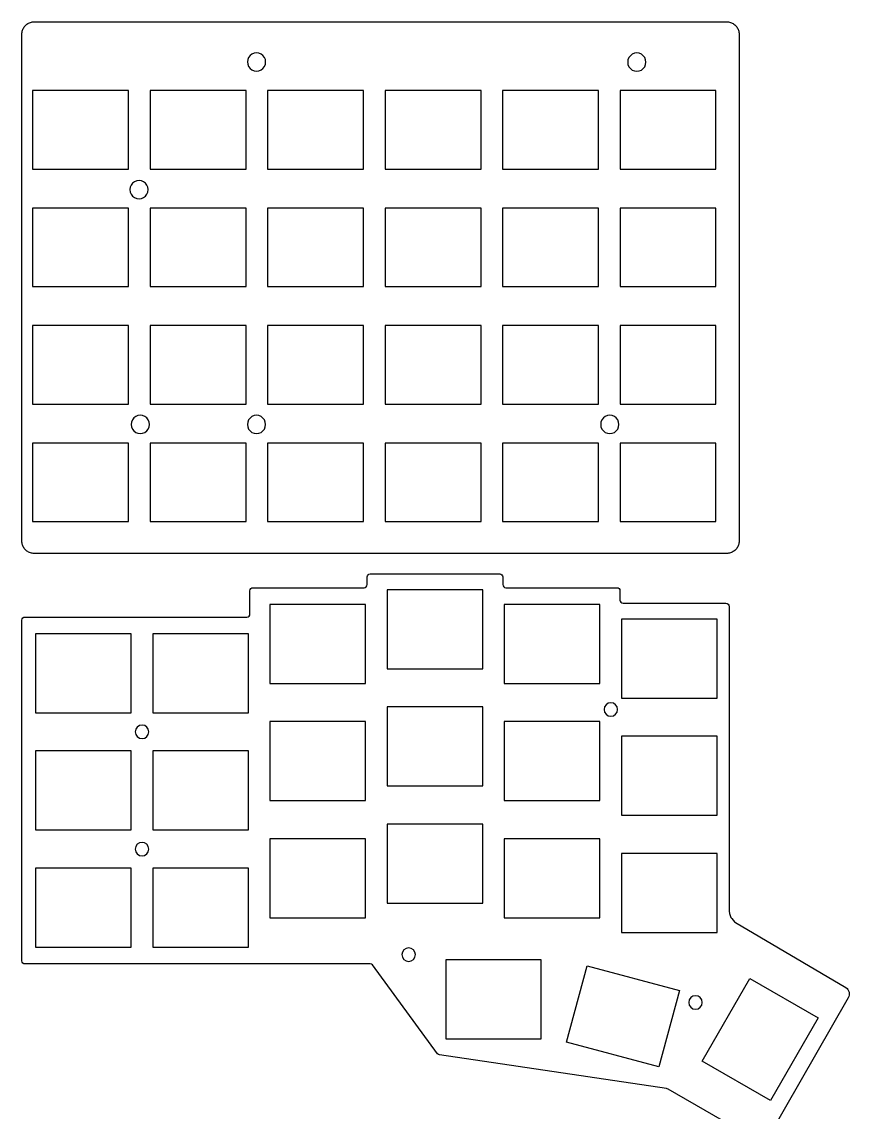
# Model space of a CAD drawing. Extents: x 0 to 280, y 0 to 300.
# Drawn here: x 145.3 to 279.6, y 123.1 to 299.9 of the extents above; entities that cross this region are included whole.
import ezdxf

# ---------------------------------------------------------------- set-up
doc = ezdxf.new("R2010")
doc.units = 0
doc.layers.get('0').update_dxf_attribs({"linetype": 'CONTINUOUS'})

msp = doc.modelspace()

# ---------------------------------------------------------------- linework, layer by layer
at = {"color": 5}
for p, q in [((145.45131, 298.636311), (145.516311, 298.778311)), ((145.516311, 298.778311), (145.59331, 298.915311)), ((145.59331, 298.915311), (145.68031, 299.046312)), ((145.68031, 299.046312), (145.778309, 299.169312)), ((145.778309, 299.169312), (145.884309, 299.285312)), ((145.884309, 299.285312), (146.000311, 299.391312)), ((146.000311, 299.391312), (146.12331, 299.489312)), ((146.12331, 299.489312), (146.254311, 299.576312)), ((146.254311, 299.576312), (146.39131, 299.653313)), ((146.39131, 299.653313), (146.533312, 299.718313)), ((146.533312, 299.718313), (146.680312, 299.773313)), ((146.680312, 299.773313), (146.832312, 299.815313)), ((146.832312, 299.815313), (146.98631, 299.846313)), ((146.98631, 299.846313), (147.142311, 299.864313)), ((147.142311, 299.864313), (147.299313, 299.871314)), ((147.299313, 299.871313), (259.599468, 299.870308)), ((259.599468, 299.870313), (259.756469, 299.864313)), ((259.756469, 299.864313), (259.912468, 299.846314)), ((259.912468, 299.846313), (260.066469, 299.815313)), ((260.066469, 299.815313), (260.218469, 299.773313)), ((260.218469, 299.773313), (260.365469, 299.718313)), ((260.365469, 299.718313), (260.507469, 299.653313)), ((260.507469, 299.653313), (260.64447, 299.576312)), ((260.64447, 299.576312), (260.775468, 299.489312)), ((260.775468, 299.489312), (260.89847, 299.391312)), ((260.89847, 299.391312), (261.014469, 299.285312)), ((261.014469, 299.285312), (261.120469, 299.169312)), ((261.120469, 299.169312), (261.218471, 299.046312)), ((261.218471, 299.046312), (261.305471, 298.915311)), ((261.305471, 298.915311), (261.38247, 298.778311)), ((261.38247, 298.778311), (261.44747, 298.636311)), ((145.29831, 215.669197), (145.299368, 297.870311)), ((145.29931, 297.870311), (145.305316, 298.027311)), ((145.305308, 298.027311), (145.323299, 298.183311)), ((145.32331, 298.183311), (145.354309, 298.337311)), ((145.354309, 298.337311), (145.396309, 298.489311)), ((145.396309, 298.489311), (145.45131, 298.636311)), ((261.44747, 298.636311), (261.502469, 298.489311)), ((261.502469, 298.489311), (261.544472, 298.337311)), ((261.544472, 298.337311), (261.575471, 298.183311)), ((261.575471, 298.183311), (261.593462, 298.027311)), ((261.59347, 298.027311), (261.599476, 297.870311)), ((261.599471, 297.870311), (261.599471, 215.669197)), ((184.826863, 293.365513), (184.826863, 293.365513)), ((246.502902, 293.332073), (246.502902, 293.332073)), ((162.60698, 288.706964), (147.041661, 288.706964)), ((147.041661, 288.706964), (147.041661, 275.98461)), ((162.60698, 275.98461), (162.60698, 288.706964)), ((181.657009, 288.706964), (166.091688, 288.706964)), ((166.091688, 288.706964), (166.091688, 275.98461)), ((181.657009, 275.98461), (181.657009, 288.706964)), ((200.707033, 288.706964), (185.141715, 288.706964)), ((185.141715, 288.706964), (185.141715, 275.98461)), ((200.707033, 275.98461), (200.707033, 288.706964)), ((219.757063, 288.706964), (204.191742, 288.706964)), ((204.191742, 288.706964), (204.191742, 275.98461)), ((219.757063, 275.98461), (219.757063, 288.706964)), ((238.80659, 288.706964), (223.241268, 288.706964)), ((223.241268, 288.706964), (223.241268, 275.98461)), ((238.80659, 275.98461), (238.80659, 288.706964)), ((257.856614, 288.706964), (242.291295, 288.706964)), ((242.291295, 288.706964), (242.291295, 275.98461)), ((257.856614, 275.98461), (257.856614, 288.706964)), ((147.041661, 275.98461), (162.60698, 275.98461)), ((166.091688, 275.98461), (181.657009, 275.98461)), ((185.141715, 275.98461), (200.707033, 275.98461)), ((204.191742, 275.98461), (219.757063, 275.98461)), ((223.241268, 275.98461), (238.80659, 275.98461)), ((242.291295, 275.98461), (257.856614, 275.98461)), ((165.777895, 272.662685), (165.777895, 272.662685)), ((162.60698, 269.656437), (147.041661, 269.656437)), ((147.041661, 269.656437), (147.041661, 256.934085)), ((162.60698, 256.934085), (162.60698, 269.656437)), ((181.657009, 269.656437), (166.091688, 269.656437)), ((166.091688, 269.656437), (166.091688, 256.934085)), ((181.657009, 256.934085), (181.657009, 269.656437)), ((200.707033, 269.656437), (185.141715, 269.656437)), ((185.141715, 269.656437), (185.141715, 256.934085)), ((200.707033, 256.934085), (200.707033, 269.656437)), ((219.757063, 269.656437), (204.191742, 269.656437)), ((204.191742, 269.656437), (204.191742, 256.934085)), ((219.757063, 256.934085), (219.757063, 269.656437)), ((238.80659, 269.656437), (223.241268, 269.656437)), ((223.241268, 269.656437), (223.241268, 256.934085)), ((238.80659, 256.934085), (238.80659, 269.656437)), ((257.856614, 269.656437), (242.291295, 269.656437)), ((242.291295, 269.656437), (242.291295, 256.934085)), ((257.856614, 256.934085), (257.856614, 269.656437)), ((147.041661, 256.934085), (162.60698, 256.934085)), ((166.091688, 256.934085), (181.657009, 256.934085)), ((185.141715, 256.934085), (200.707033, 256.934085)), ((204.191742, 256.934085), (219.757063, 256.934085)), ((223.241268, 256.934085), (238.80659, 256.934085)), ((242.291295, 256.934085), (257.856614, 256.934085)), ((162.60698, 250.60641), (147.041661, 250.60641)), ((147.041661, 250.60641), (147.041661, 237.884056)), ((162.60698, 237.884056), (162.60698, 250.60641)), ((181.657009, 250.60641), (166.091688, 250.60641)), ((166.091688, 250.60641), (166.091688, 237.884056)), ((181.657009, 237.884056), (181.657009, 250.60641)), ((200.707033, 250.60641), (185.141715, 250.60641)), ((185.141715, 250.60641), (185.141715, 237.884056)), ((200.707033, 237.884056), (200.707033, 250.60641)), ((219.757063, 250.60641), (204.191742, 250.60641)), ((204.191742, 250.60641), (204.191742, 237.884056)), ((219.757063, 237.884056), (219.757063, 250.60641)), ((238.80659, 250.60641), (223.241268, 250.60641)), ((223.241268, 250.60641), (223.241268, 237.884056)), ((238.80659, 237.884056), (238.80659, 250.60641)), ((257.856614, 250.60641), (242.291295, 250.60641)), ((242.291295, 250.60641), (242.291295, 237.884056)), ((257.856614, 237.884056), (257.856614, 250.60641)), ((147.041661, 237.884056), (162.60698, 237.884056)), ((166.091688, 237.884056), (181.657009, 237.884056)), ((185.141715, 237.884056), (200.707033, 237.884056)), ((204.191742, 237.884056), (219.757063, 237.884056)), ((223.241268, 237.884056), (238.80659, 237.884056)), ((242.291295, 237.884056), (257.856614, 237.884056)), ((165.977457, 234.589641), (165.977457, 234.589641)), ((184.82645, 234.58405), (184.82645, 234.58405)), ((242.123645, 234.589641), (242.123645, 234.589641)), ((162.60698, 231.556386), (147.041661, 231.556386)), ((147.041661, 231.556386), (147.041661, 218.834031)), ((162.60698, 218.834031), (162.60698, 231.556386)), ((181.657009, 231.556386), (166.091688, 231.556386)), ((166.091688, 231.556386), (166.091688, 218.834031)), ((181.657009, 218.834031), (181.657009, 231.556386)), ((200.707033, 231.556386), (185.141715, 231.556386)), ((185.141715, 231.556386), (185.141715, 218.834031)), ((200.707033, 218.834031), (200.707033, 231.556386)), ((219.757063, 231.556386), (204.191742, 231.556386)), ((204.191742, 231.556386), (204.191742, 218.834031)), ((219.757063, 218.834031), (219.757063, 231.556386)), ((238.80659, 231.556386), (223.241268, 231.556386)), ((223.241268, 231.556386), (223.241268, 218.834031)), ((238.80659, 218.834031), (238.80659, 231.556386)), ((257.856614, 231.556386), (242.291295, 231.556386)), ((242.291295, 231.556386), (242.291295, 218.834031)), ((257.856614, 218.834031), (257.856614, 231.556386)), ((147.041661, 218.834031), (162.60698, 218.834031)), ((166.091688, 218.834031), (181.657009, 218.834031)), ((185.141715, 218.834031), (200.707033, 218.834031)), ((204.191742, 218.834031), (219.757063, 218.834031)), ((223.241268, 218.834031), (238.80659, 218.834031)), ((242.291295, 218.834031), (257.856614, 218.834031)), ((145.305308, 215.513195), (145.298323, 215.669197)), ((145.32331, 215.357194), (145.305318, 215.513195)), ((145.354309, 215.203196), (145.32331, 215.357194)), ((145.396309, 215.051196), (145.354309, 215.203196)), ((145.45131, 214.904196), (145.396309, 215.051196)), ((145.516311, 214.762194), (145.45131, 214.904196)), ((145.59331, 214.625195), (145.516311, 214.762194)), ((145.68031, 214.494194), (145.59331, 214.625195)), ((145.778309, 214.371195), (145.68031, 214.494194)), ((145.884309, 214.255193), (145.778309, 214.371195)), ((146.000311, 214.149193), (145.884309, 214.255193)), ((146.12331, 214.051194), (146.000311, 214.149193)), ((146.254311, 213.964194), (146.12331, 214.051194)), ((146.39131, 213.887195), (146.254311, 213.964194)), ((260.64447, 213.964194), (260.507469, 213.887195)), ((260.775468, 214.051194), (260.64447, 213.964194)), ((260.89847, 214.149193), (260.775468, 214.051194)), ((261.014469, 214.255193), (260.89847, 214.149193)), ((261.120469, 214.371195), (261.014469, 214.255193)), ((261.218471, 214.494194), (261.120469, 214.371195)), ((261.305471, 214.625195), (261.218471, 214.494194)), ((261.38247, 214.762194), (261.305471, 214.625195)), ((261.44747, 214.904196), (261.38247, 214.762194)), ((261.502469, 215.051196), (261.44747, 214.904196)), ((261.544472, 215.203196), (261.502469, 215.051196)), ((261.575471, 215.357194), (261.544472, 215.203196)), ((261.59347, 215.513195), (261.575479, 215.357194)), ((261.599471, 215.669197), (261.593465, 215.513195)), ((146.533312, 213.822194), (146.39131, 213.887195)), ((146.680312, 213.767195), (146.533312, 213.822194)), ((146.832312, 213.725195), (146.680312, 213.767195)), ((146.98631, 213.694194), (146.832312, 213.725195)), ((147.142311, 213.676194), (146.98631, 213.694186)), ((147.299313, 213.669194), (147.142311, 213.676205)), ((259.600468, 213.670194), (147.299313, 213.669135)), ((259.756469, 213.676194), (259.600468, 213.670188)), ((259.912468, 213.694194), (259.756469, 213.676202)), ((260.066469, 213.725195), (259.912468, 213.694194)), ((260.218469, 213.767195), (260.066469, 213.725195)), ((260.365469, 213.822194), (260.218469, 213.767195)), ((260.507469, 213.887195), (260.365469, 213.822194)), ((201.280484, 208.618984), (201.280484, 209.868525)), ((201.780375, 210.368754), (222.780541, 210.368754)), ((223.280432, 209.868525), (223.280432, 208.618984)), ((182.281627, 203.86918), (182.281627, 207.619213)), ((182.781508, 208.118744), (200.780603, 208.118744)), ((220.025351, 207.779013), (204.525337, 207.779013)), ((204.525337, 207.779013), (204.525337, 194.978813)), ((220.025351, 194.978813), (220.025351, 207.779013)), ((223.780672, 208.118744), (241.779408, 208.118744)), ((242.279648, 207.619213), (242.279648, 206.119191)), ((201.026484, 205.403762), (185.52648, 205.403762)), ((185.52648, 205.403762), (185.52648, 192.60391)), ((201.026484, 192.60391), (201.026484, 205.403762)), ((239.025615, 205.403762), (223.525611, 205.403762)), ((223.525611, 205.403762), (223.525611, 192.60391)), ((239.025615, 192.60391), (239.025615, 205.403762)), ((242.779529, 205.618961), (259.478633, 205.618961)), ((259.979585, 205.118361), (259.979585, 155.949568)), ((145.782495, 203.36894), (181.780326, 203.36894)), ((145.282575, 147.621181), (145.282575, 202.869758)), ((258.024481, 203.029918), (242.524468, 203.029918)), ((242.524468, 203.029918), (242.524468, 190.229718)), ((258.024481, 190.229718), (258.024481, 203.029918)), ((163.026612, 200.653958), (147.526278, 200.653958)), ((147.526278, 200.653958), (147.526278, 187.853755)), ((163.026612, 187.853755), (163.026612, 200.653958)), ((182.026566, 200.653958), (166.526555, 200.653958)), ((166.526555, 200.653958), (166.526555, 187.853755)), ((182.026566, 187.853755), (182.026566, 200.653958)), ((204.525337, 194.978813), (220.025351, 194.978813)), ((185.52648, 192.60391), (201.026484, 192.60391)), ((223.525611, 192.60391), (239.025615, 192.60391)), ((242.524468, 190.229718), (258.024481, 190.229718)), ((147.526278, 187.853755), (163.026612, 187.853755)), ((166.526555, 187.853755), (182.026566, 187.853755)), ((220.025351, 188.778747), (204.525337, 188.778747)), ((204.525337, 188.778747), (204.525337, 175.978895)), ((220.025351, 175.978895), (220.025351, 188.778747)), ((201.026484, 186.404895), (185.52648, 186.404895)), ((185.52648, 186.404895), (185.52648, 173.604705)), ((201.026484, 173.604705), (201.026484, 186.404895)), ((239.025615, 186.404895), (223.525611, 186.404895)), ((223.525611, 186.404895), (223.525611, 173.604705)), ((239.025615, 173.604705), (239.025615, 186.404895)), ((258.024481, 184.030004), (242.524468, 184.030004)), ((242.524468, 184.030004), (242.524468, 171.229803)), ((258.024481, 171.229803), (258.024481, 184.030004)), ((163.026612, 181.653681), (147.526278, 181.653681)), ((147.526278, 181.653681), (147.526278, 168.85384)), ((163.026612, 168.85384), (163.026612, 181.653681)), ((182.026566, 181.653681), (166.526555, 181.653681)), ((166.526555, 181.653681), (166.526555, 168.85384)), ((182.026566, 168.85384), (182.026566, 181.653681)), ((204.525337, 175.978895), (220.025351, 175.978895)), ((185.52648, 173.604705), (201.026484, 173.604705)), ((223.525611, 173.604705), (239.025615, 173.604705)), ((220.025351, 169.77988), (204.525337, 169.77988)), ((204.525337, 169.77988), (204.525337, 156.979679)), ((220.025351, 156.979679), (220.025351, 169.77988)), ((242.524468, 171.229803), (258.024481, 171.229803)), ((147.526278, 168.85384), (163.026612, 168.85384)), ((166.526555, 168.85384), (182.026566, 168.85384)), ((201.026484, 167.404978), (185.52648, 167.404978)), ((185.52648, 167.404978), (185.52648, 154.604777)), ((201.026484, 154.604777), (201.026484, 167.404978)), ((239.025615, 167.404978), (223.525611, 167.404978)), ((223.525611, 167.404978), (223.525611, 154.604777)), ((239.025615, 154.604777), (239.025615, 167.404978)), ((258.024481, 165.029726), (242.524468, 165.029726)), ((242.524468, 165.029726), (242.524468, 152.229875)), ((258.024481, 152.229875), (258.024481, 165.029726)), ((163.026612, 162.655885), (147.526278, 162.655885)), ((147.526278, 162.655885), (147.526278, 149.855685)), ((163.026612, 149.855685), (163.026612, 162.655885)), ((182.026566, 162.655885), (166.526555, 162.655885)), ((166.526555, 162.655885), (166.526555, 149.855685)), ((182.026566, 149.855685), (182.026566, 162.655885)), ((204.525337, 156.979679), (220.025351, 156.979679)), ((185.52648, 154.604777), (201.026484, 154.604777)), ((223.525611, 154.604777), (239.025615, 154.604777)), ((261.007225, 153.825486), (278.932231, 143.310237)), ((242.524468, 152.229875), (258.024481, 152.229875)), ((147.526278, 149.855685), (163.026612, 149.855685)), ((166.526555, 149.855685), (182.026566, 149.855685)), ((201.801534, 147.120592), (145.782495, 147.120592)), ((212.680154, 132.520868), (202.130675, 146.97913)), ((202.130675, 146.97913), (202.134671, 146.975134)), ((229.525657, 147.780643), (214.025654, 147.780643)), ((214.025654, 147.780643), (214.025654, 134.980792)), ((229.525657, 134.980792), (229.525657, 147.780643)), ((233.63129, 134.449161), (236.944234, 146.812971)), ((236.944234, 146.812971), (251.916126, 142.801178)), ((255.61889, 131.353878), (263.359547, 144.782729)), ((263.359547, 144.782729), (274.449128, 138.390393)), ((251.916126, 142.801178), (248.603193, 130.437365)), ((279.314634, 141.609136), (266.078418, 118.572378)), ((274.449128, 138.390393), (266.708471, 124.961893)), ((214.025654, 134.980792), (229.525657, 134.980792)), ((248.603193, 130.437365), (233.63129, 134.449161)), ((249.820274, 126.902884), (213.030462, 132.371289)), ((266.708471, 124.961893), (255.61889, 131.353878)), ((264.848978, 118.341666), (250.100386, 126.829853))]:
    msp.add_line(p, q, dxfattribs=at)
for points in [[(182.601385, 294.651519), (182.142195, 294.386173), (181.859606, 293.895856), (181.860209, 293.365513)], [(184.085688, 294.651519), (183.626498, 294.916865), (183.060577, 294.916865), (182.601385, 294.651519)], [(184.826863, 293.365513), (184.827392, 293.895856), (184.544878, 294.386173), (184.085688, 294.651519)], [(244.277439, 294.618036), (243.818255, 294.352702), (243.535664, 293.862404), (243.536248, 293.332073)], [(245.761713, 294.618036), (245.302529, 294.883371), (244.736622, 294.883371), (244.277439, 294.618036)], [(246.502902, 293.332073), (246.503431, 293.862404), (246.220896, 294.352702), (245.761713, 294.618036)], [(181.860209, 293.365513), (181.85968, 292.835169), (182.142195, 292.344854), (182.601385, 292.079508)], [(182.601385, 292.079508), (183.060577, 291.814161), (183.626498, 291.814161), (184.085688, 292.079508)], [(184.085688, 292.079508), (184.544878, 292.344854), (184.827466, 292.835169), (184.826863, 293.365513)], [(243.536248, 293.332073), (243.535719, 292.801741), (243.818255, 292.311444), (244.277439, 292.046109)], [(244.277439, 292.046109), (244.736622, 291.780774), (245.302529, 291.780774), (245.761713, 292.046109)], [(245.761713, 292.046109), (246.220896, 292.311444), (246.503489, 292.801741), (246.502902, 293.332073)], [(165.036703, 273.948649), (164.577521, 274.213984), (164.011614, 274.213984), (163.552432, 273.948649)], [(163.552432, 273.948649), (163.093247, 273.683314), (162.810656, 273.193017), (162.811241, 272.662685)], [(162.811241, 272.662685), (162.810712, 272.132354), (163.093247, 271.642057), (163.552432, 271.376722)], [(165.777895, 272.662685), (165.778424, 273.193017), (165.495888, 273.683314), (165.036703, 273.948649)], [(165.036703, 271.376722), (165.495888, 271.642057), (165.778479, 272.132354), (165.777895, 272.662685)], [(163.552432, 271.376722), (164.011614, 271.111387), (164.577521, 271.111387), (165.036703, 271.376722)], [(163.751994, 235.875607), (163.292809, 235.610269), (163.010218, 235.119972), (163.010803, 234.589641)], [(165.236266, 235.875607), (164.777083, 236.140939), (164.211176, 236.140939), (163.751994, 235.875607)], [(165.977457, 234.589641), (165.977986, 235.119972), (165.69545, 235.610269), (165.236266, 235.875607)], [(182.601459, 235.868651), (182.142515, 235.603679), (181.859794, 235.113993), (181.859794, 234.58405)], [(184.084788, 235.868651), (183.625844, 236.133621), (183.060403, 236.133621), (182.601459, 235.868651)], [(184.82645, 234.58405), (184.82645, 235.113993), (184.543732, 235.603679), (184.084788, 235.868651)], [(239.898653, 235.874242), (239.439709, 235.609272), (239.156988, 235.119583), (239.156988, 234.589641)], [(241.381982, 235.874242), (240.923038, 236.139214), (240.357597, 236.139214), (239.898653, 235.874242)], [(242.123645, 234.589641), (242.123645, 235.119583), (241.840924, 235.609272), (241.381982, 235.874242)], [(163.010803, 234.589641), (163.010274, 234.05931), (163.292809, 233.569015), (163.751994, 233.303678)], [(165.236266, 233.303678), (165.69545, 233.569015), (165.978041, 234.05931), (165.977457, 234.589641)], [(181.859794, 234.58405), (181.859794, 234.054111), (182.142515, 233.564422), (182.601459, 233.299452)], [(184.084788, 233.299452), (184.543732, 233.564422), (184.82645, 234.054111), (184.82645, 234.58405)], [(239.156988, 234.589641), (239.156988, 234.059701), (239.439709, 233.570013), (239.898653, 233.305043)], [(241.381982, 233.305043), (241.840924, 233.570013), (242.123645, 234.059701), (242.123645, 234.589641)], [(163.751994, 233.303678), (164.211176, 233.038343), (164.777083, 233.038343), (165.236266, 233.303678)], [(182.601459, 233.299452), (183.060403, 233.03448), (183.625844, 233.03448), (184.084788, 233.299452)], [(239.898653, 233.305043), (240.357597, 233.04007), (240.923038, 233.04007), (241.381982, 233.305043)], [(200.781654, 208.119442), (201.057525, 208.119442), (201.280484, 208.343463), (201.280484, 208.619333)], [(201.280484, 209.869226), (201.280484, 210.145094), (201.505554, 210.369114), (201.781423, 210.369114)], [(222.780541, 210.369466), (223.056422, 210.369466), (223.280432, 210.145094), (223.280432, 209.869226)], [(223.280432, 208.618984), (223.280432, 208.343113), (223.504093, 208.119442), (223.780672, 208.119442)], [(182.281268, 207.619213), (182.281268, 207.895433), (182.505637, 208.119442), (182.781508, 208.119442)], [(241.779408, 208.119442), (242.055988, 208.119442), (242.279648, 207.895083), (242.279648, 207.619213)], [(242.279648, 206.119191), (242.279648, 205.843323), (242.50296, 205.61931), (242.779529, 205.61931)], [(259.478633, 205.619662), (259.755212, 205.619662), (259.979585, 205.394941), (259.979585, 205.11907)], [(145.283247, 202.869409), (145.283247, 203.145978), (145.506627, 203.369289), (145.782495, 203.369289)], [(181.782086, 203.369638), (182.057956, 203.369638), (182.281977, 203.593309), (182.281977, 203.86918)], [(240.798687, 189.470188), (240.191198, 189.470188), (239.699427, 188.977706), (239.699427, 188.370227)], [(241.899349, 188.370227), (241.899349, 188.977706), (241.406168, 189.470188), (240.798687, 189.470188)], [(239.698715, 188.370227), (239.699509, 187.762746), (240.191198, 187.270266), (240.798687, 187.270266)], [(240.798687, 187.270266), (241.406168, 187.270266), (241.899349, 187.762746), (241.899349, 188.370227)], [(164.785272, 185.847865), (164.177831, 185.847865), (163.685311, 185.355385), (163.685311, 184.747903)], [(165.885204, 184.747903), (165.885204, 185.355385), (165.392693, 185.847865), (164.785272, 185.847865)], [(163.685311, 184.747903), (163.685311, 184.140412), (164.177831, 183.647942), (164.785272, 183.647942)], [(164.785272, 183.647942), (165.392693, 183.647942), (165.885204, 184.140412), (165.885204, 184.747903)], [(164.776451, 166.834887), (164.169012, 166.834887), (163.676493, 166.342407), (163.676493, 165.734217)], [(165.876383, 165.734217), (165.876383, 166.342407), (165.383874, 166.834887), (164.776451, 166.834887)], [(163.676493, 165.734217), (163.676493, 165.127448), (164.169012, 164.634965), (164.776451, 164.634965)], [(164.776451, 164.634965), (165.383874, 164.634965), (165.876383, 165.127448), (165.876383, 165.734217)], [(259.979585, 155.949568), (259.981701, 155.682159), (260.076584, 154.959679), (260.254744, 154.674278)], [(260.254744, 154.674278), (260.380333, 154.472837), (260.863283, 153.912626), (261.007225, 153.825486)], [(208.02384, 149.726563), (207.416359, 149.726563), (206.923879, 149.234083), (206.923879, 148.626601)], [(206.923879, 148.627303), (206.923879, 148.019123), (207.416359, 147.527341), (208.02384, 147.527341)], [(209.123799, 148.626601), (209.123799, 149.234083), (208.631319, 149.726563), (208.02384, 149.726563)], [(208.02384, 147.527341), (208.631319, 147.527341), (209.123799, 148.019123), (209.123799, 148.626601)], [(145.782495, 147.121301), (145.506627, 147.121301), (145.282575, 147.344961), (145.282575, 147.620832)], [(202.134914, 146.974542), (202.040714, 147.068342), (201.913725, 147.120941), (201.781073, 147.120941)], [(278.932231, 143.309877), (279.459996, 142.914417), (279.621921, 142.192988), (279.315348, 141.609136)], [(254.539389, 141.972857), (253.931908, 141.972857), (253.439428, 141.480726), (253.439428, 140.873245)], [(255.639351, 140.873245), (255.639351, 141.480726), (255.146871, 141.972857), (254.539389, 141.972857)], [(253.439428, 140.872896), (253.439428, 140.265406), (253.931908, 139.773286), (254.539389, 139.773286)], [(254.539389, 139.773286), (255.146871, 139.773286), (255.639351, 140.265406), (255.639351, 140.873245)], [(213.030814, 132.371289), (212.901343, 132.384703), (212.779283, 132.436588), (212.680514, 132.52158)], [(250.101085, 126.830914), (250.010084, 126.863014), (249.915874, 126.886614), (249.820984, 126.902913)]]:
    msp.add_open_spline(points, degree=3, dxfattribs=at)

doc.saveas('drawing.dxf')
